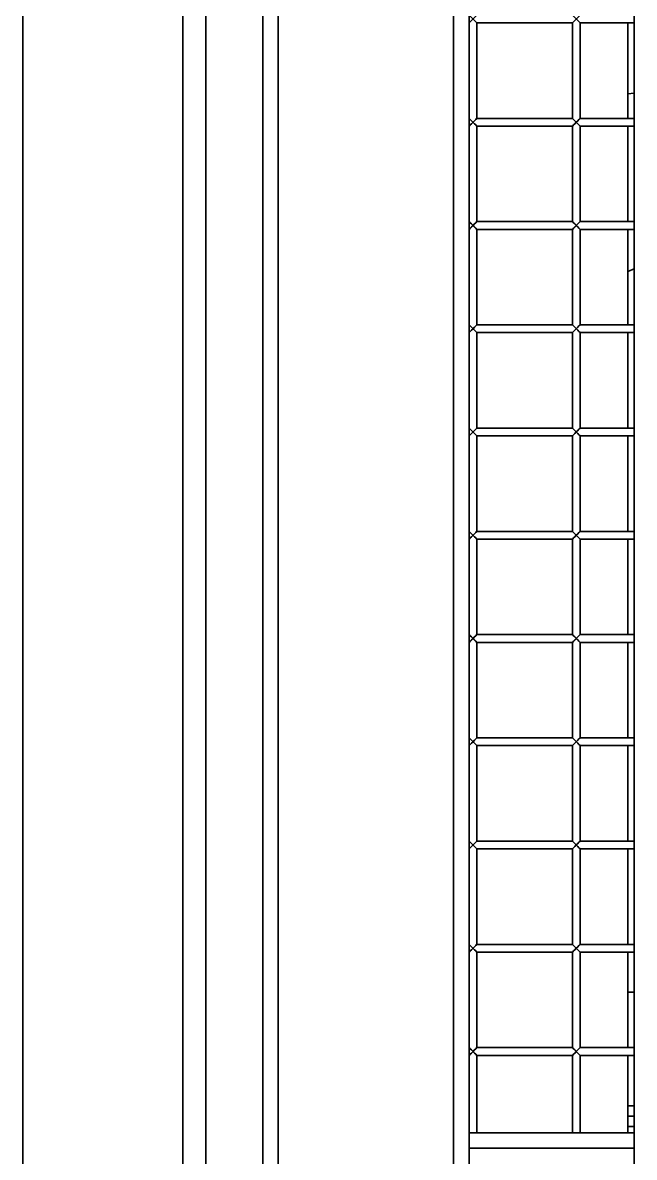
# Model space of a CAD drawing. Header units: millimetres. Extents: x 32496 to 166256, y 3504 to 23939.
# Drawn here: x 147398.7 to 147635.7, y 13585.3 to 14024.9 of the extents above; entities that cross this region are included whole.
import ezdxf

# ---------------------------------------------------------------- set-up
doc = ezdxf.new("R2010")
doc.units = ezdxf.units.MM
doc.layers.get('0').update_dxf_attribs({"lineweight": 35})

# ---------------------------------------------------------------- blocks, each defined once
blk = doc.blocks.new('8-1250')
at = {"linetype": 'Continuous'}
for p, q in [((-1197.63, -32152.29), (-1197.63, -34671.29)), ((-1135.63, -32152.29), (-1135.63, -34671.29)), ((-1126.63, -32232.29), (-1126.63, -34591.29)), ((-1104.63, -32251.79), (-1104.63, -34571.79)), ((-1098.63, -34571.79), (-1098.63, -32251.79)), ((-1030.63, -32251.79), (-1030.63, -34571.79)), ((-960.63, -32393.79), (-960.63, -33324.79)), ((-1024.63, -33311.79), (-1024.63, -32408.79)), ((-1024.63, -32881.79), (-1021.63, -32878.79)), ((-1024.63, -32878.79), (-1021.63, -32881.79)), ((-984.63, -32881.79), (-981.63, -32878.79)), ((-984.63, -32878.79), (-981.63, -32881.79)), ((-1021.63, -32881.79), (-1021.63, -32918.79)), ((-1021.63, -32881.79), (-984.63, -32881.79)), ((-984.63, -32881.79), (-984.63, -32918.79)), ((-981.63, -32881.79), (-981.63, -32918.79)), ((-981.63, -32881.79), (-960.63, -32881.79)), ((-963.13, -32918.79), (-963.13, -32881.79)), ((-960.63, -32909.05), (-963.13, -32909.34)), ((-1024.63, -32921.79), (-1021.63, -32918.79)), ((-1024.63, -32918.79), (-1021.63, -32921.79)), ((-1021.63, -32918.79), (-984.63, -32918.79)), ((-1021.63, -32921.79), (-1021.63, -32958.79)), ((-1021.63, -32921.79), (-984.63, -32921.79)), ((-984.63, -32921.79), (-981.63, -32918.79)), ((-984.63, -32918.79), (-981.63, -32921.79)), ((-984.63, -32921.79), (-984.63, -32958.79)), ((-981.63, -32918.79), (-960.63, -32918.79)), ((-981.63, -32921.79), (-981.63, -32958.79)), ((-981.63, -32921.79), (-960.63, -32921.79)), ((-963.13, -32958.79), (-963.13, -32921.79)), ((-1024.63, -32961.79), (-1021.63, -32958.79)), ((-1024.63, -32958.79), (-1021.63, -32961.79)), ((-1021.63, -32958.79), (-984.63, -32958.79)), ((-1021.63, -32961.79), (-984.63, -32961.79)), ((-1021.63, -32961.79), (-1021.63, -32998.79)), ((-984.63, -32961.79), (-981.63, -32958.79)), ((-984.63, -32958.79), (-981.63, -32961.79)), ((-984.63, -32961.79), (-984.63, -32998.79)), ((-981.63, -32958.79), (-960.63, -32958.79)), ((-981.63, -32961.79), (-960.63, -32961.79)), ((-981.63, -32961.79), (-981.63, -32998.79)), ((-963.13, -32998.79), (-963.13, -32961.79)), ((-960.63, -32977.08), (-963.13, -32978.11)), ((-1024.63, -33001.79), (-1021.63, -32998.79)), ((-1024.63, -32998.79), (-1021.63, -33001.79)), ((-1021.63, -32998.79), (-984.63, -32998.79)), ((-1021.63, -33001.79), (-984.63, -33001.79)), ((-1021.63, -33001.79), (-1021.63, -33038.79)), ((-984.63, -33001.79), (-981.63, -32998.79)), ((-984.63, -32998.79), (-981.63, -33001.79)), ((-984.63, -33001.79), (-984.63, -33038.79)), ((-981.63, -32998.79), (-960.63, -32998.79)), ((-981.63, -33001.79), (-960.63, -33001.79)), ((-981.63, -33001.79), (-981.63, -33038.79)), ((-963.13, -33038.79), (-963.13, -33001.79)), ((-1024.63, -33041.79), (-1021.63, -33038.79)), ((-1024.63, -33038.79), (-1021.63, -33041.79)), ((-1021.63, -33038.79), (-984.63, -33038.79)), ((-984.63, -33041.79), (-981.63, -33038.79)), ((-984.63, -33038.79), (-981.63, -33041.79)), ((-981.63, -33038.79), (-960.63, -33038.79)), ((-1021.63, -33041.79), (-984.63, -33041.79)), ((-1021.63, -33041.79), (-1021.63, -33078.79)), ((-984.63, -33041.79), (-984.63, -33078.79)), ((-981.63, -33041.79), (-960.63, -33041.79)), ((-981.63, -33041.79), (-981.63, -33078.79)), ((-963.13, -33078.79), (-963.13, -33041.79)), ((-1024.63, -33081.79), (-1021.63, -33078.79)), ((-1024.63, -33078.79), (-1021.63, -33081.79)), ((-1021.63, -33078.79), (-984.63, -33078.79)), ((-984.63, -33081.79), (-981.63, -33078.79)), ((-984.63, -33078.79), (-981.63, -33081.79)), ((-981.63, -33078.79), (-960.63, -33078.79)), ((-1021.63, -33081.79), (-984.63, -33081.79)), ((-1021.63, -33081.79), (-1021.63, -33118.79)), ((-984.63, -33081.79), (-984.63, -33118.79)), ((-981.63, -33081.79), (-960.63, -33081.79)), ((-981.63, -33081.79), (-981.63, -33118.79)), ((-963.13, -33118.79), (-963.13, -33081.79)), ((-1024.63, -33121.79), (-1021.63, -33118.79)), ((-1024.63, -33118.79), (-1021.63, -33121.79)), ((-1021.63, -33118.79), (-984.63, -33118.79)), ((-984.63, -33121.79), (-981.63, -33118.79)), ((-984.63, -33118.79), (-981.63, -33121.79)), ((-981.63, -33118.79), (-960.63, -33118.79)), ((-1021.63, -33121.79), (-984.63, -33121.79)), ((-1021.63, -33121.79), (-1021.63, -33158.79)), ((-984.63, -33121.79), (-984.63, -33158.79)), ((-981.63, -33121.79), (-960.63, -33121.79)), ((-981.63, -33121.79), (-981.63, -33158.79)), ((-963.13, -33158.79), (-963.13, -33121.79)), ((-1024.63, -33161.79), (-1021.63, -33158.79)), ((-1024.63, -33158.79), (-1021.63, -33161.79)), ((-1021.63, -33158.79), (-984.63, -33158.79)), ((-984.63, -33161.79), (-981.63, -33158.79)), ((-984.63, -33158.79), (-981.63, -33161.79)), ((-981.63, -33158.79), (-960.63, -33158.79)), ((-1021.63, -33161.79), (-984.63, -33161.79)), ((-1021.63, -33161.79), (-1021.63, -33198.79)), ((-984.63, -33161.79), (-984.63, -33198.79)), ((-981.63, -33161.79), (-960.63, -33161.79)), ((-981.63, -33161.79), (-981.63, -33198.79)), ((-963.13, -33198.79), (-963.13, -33161.79)), ((-1024.63, -33201.79), (-1021.63, -33198.79)), ((-1024.63, -33198.79), (-1021.63, -33201.79)), ((-1021.63, -33198.79), (-984.63, -33198.79)), ((-984.63, -33201.79), (-981.63, -33198.79)), ((-984.63, -33198.79), (-981.63, -33201.79)), ((-981.63, -33198.79), (-960.63, -33198.79)), ((-1021.63, -33201.79), (-984.63, -33201.79)), ((-1021.63, -33201.79), (-1021.63, -33238.79)), ((-984.63, -33201.79), (-984.63, -33238.79)), ((-981.63, -33201.79), (-960.63, -33201.79)), ((-981.63, -33201.79), (-981.63, -33238.79)), ((-963.13, -33238.79), (-963.13, -33201.79)), ((-1024.63, -33241.79), (-1021.63, -33238.79)), ((-1024.63, -33238.79), (-1021.63, -33241.79)), ((-1021.63, -33238.79), (-984.63, -33238.79)), ((-984.63, -33241.79), (-981.63, -33238.79)), ((-984.63, -33238.79), (-981.63, -33241.79)), ((-981.63, -33238.79), (-960.63, -33238.79)), ((-1021.63, -33241.79), (-984.63, -33241.79)), ((-1021.63, -33241.79), (-1021.63, -33278.79)), ((-984.63, -33241.79), (-984.63, -33278.79)), ((-981.63, -33241.79), (-960.63, -33241.79)), ((-981.63, -33241.79), (-981.63, -33278.79)), ((-963.13, -33278.79), (-963.13, -33241.79)), ((-963.13, -33257.29), (-960.63, -33257.29)), ((-1024.63, -33281.79), (-1021.63, -33278.79)), ((-1024.63, -33278.79), (-1021.63, -33281.79)), ((-1021.63, -33278.79), (-984.63, -33278.79)), ((-984.63, -33281.79), (-981.63, -33278.79)), ((-984.63, -33278.79), (-981.63, -33281.79)), ((-981.63, -33278.79), (-960.63, -33278.79)), ((-1021.63, -33281.79), (-984.63, -33281.79)), ((-1021.63, -33281.79), (-1021.63, -33311.79)), ((-984.63, -33281.79), (-984.63, -33311.79)), ((-981.63, -33281.79), (-960.63, -33281.79)), ((-981.63, -33281.79), (-981.63, -33311.79)), ((-963.13, -33311.79), (-963.13, -33281.79)), ((-960.63, -33301.29), (-963.13, -33301.29)), ((-963.13, -33305.29), (-960.63, -33305.29)), ((-960.63, -33309.29), (-963.13, -33309.29)), ((-960.63, -33311.79), (-1024.63, -33311.79)), ((-1024.63, -33511.79), (-1024.63, -33311.79)), ((-1024.63, -33317.79), (-960.63, -33317.79))]:
    blk.add_line(p, q, dxfattribs=at)
for points in [[(-1024.63, -32918.79), (-1024.2, -32919.22), (-1023.71, -32919.71), (-1022.54, -32920.88)], [(-1023.13, -32920.29), (-1023.72, -32920.88), (-1024.19, -32921.35), (-1024.51, -32921.67)], [(-1023.13, -32920.29), (-1022.54, -32919.7), (-1022.07, -32919.23), (-1021.74, -32918.9)], [(-1021.74, -32921.67), (-1022.07, -32921.35), (-1022.54, -32920.88)], [(-984.63, -32918.79), (-984.2, -32919.22), (-983.71, -32919.71), (-982.54, -32920.88)], [(-983.13, -32920.29), (-983.72, -32920.88), (-984.19, -32921.35), (-984.51, -32921.67)], [(-983.13, -32920.29), (-982.54, -32919.7), (-982.07, -32919.23), (-981.74, -32918.9)], [(-981.74, -32921.67), (-982.07, -32921.35), (-982.54, -32920.88)], [(-1024.63, -32958.79), (-1024.2, -32959.22), (-1023.71, -32959.71), (-1022.54, -32960.88)], [(-1023.13, -32960.29), (-1023.72, -32960.88), (-1024.19, -32961.35), (-1024.51, -32961.67)], [(-1023.13, -32960.29), (-1022.54, -32959.7), (-1022.07, -32959.23), (-1021.74, -32958.9)], [(-1021.74, -32961.67), (-1022.07, -32961.35), (-1022.54, -32960.88)], [(-984.63, -32958.79), (-984.2, -32959.22), (-983.71, -32959.71), (-982.54, -32960.88)], [(-983.13, -32960.29), (-983.72, -32960.88), (-984.19, -32961.35), (-984.51, -32961.67)], [(-983.13, -32960.29), (-982.54, -32959.7), (-982.07, -32959.23), (-981.74, -32958.9)], [(-981.74, -32961.67), (-982.07, -32961.35), (-982.54, -32960.88)], [(-1024.63, -32998.79), (-1024.2, -32999.22), (-1023.71, -32999.71), (-1022.54, -33000.88)], [(-1023.13, -33000.29), (-1023.72, -33000.88), (-1024.19, -33001.35), (-1024.51, -33001.67)], [(-1023.13, -33000.29), (-1022.54, -32999.7), (-1022.07, -32999.23), (-1021.74, -32998.9)], [(-1021.74, -33001.67), (-1022.07, -33001.35), (-1022.54, -33000.88)], [(-984.63, -32998.79), (-984.2, -32999.22), (-983.71, -32999.71), (-982.54, -33000.88)], [(-983.13, -33000.29), (-983.72, -33000.88), (-984.19, -33001.35), (-984.51, -33001.67)], [(-983.13, -33000.29), (-982.54, -32999.7), (-982.07, -32999.23), (-981.74, -32998.9)], [(-981.74, -33001.67), (-982.07, -33001.35), (-982.54, -33000.88)], [(-1024.63, -33038.79), (-1024.2, -33039.22), (-1023.71, -33039.71), (-1022.54, -33040.88)], [(-1023.13, -33040.29), (-1023.72, -33040.88), (-1024.19, -33041.35), (-1024.51, -33041.67)], [(-1023.13, -33040.29), (-1022.54, -33039.7), (-1022.07, -33039.23), (-1021.74, -33038.9)], [(-1021.74, -33041.67), (-1022.07, -33041.35), (-1022.54, -33040.88)], [(-984.63, -33038.79), (-984.2, -33039.22), (-983.71, -33039.71), (-982.54, -33040.88)], [(-983.13, -33040.29), (-983.72, -33040.88), (-984.19, -33041.35), (-984.51, -33041.67)], [(-983.13, -33040.29), (-982.54, -33039.7), (-982.07, -33039.23), (-981.74, -33038.9)], [(-981.74, -33041.67), (-982.07, -33041.35), (-982.54, -33040.88)], [(-1024.63, -33078.79), (-1024.2, -33079.22), (-1023.71, -33079.71), (-1022.54, -33080.88)], [(-1023.13, -33080.29), (-1023.72, -33080.88), (-1024.19, -33081.35), (-1024.51, -33081.67)], [(-1023.13, -33080.29), (-1022.54, -33079.7), (-1022.07, -33079.23), (-1021.74, -33078.9)], [(-1021.74, -33081.67), (-1022.07, -33081.35), (-1022.54, -33080.88)], [(-984.63, -33078.79), (-984.2, -33079.22), (-983.71, -33079.71), (-982.54, -33080.88)], [(-983.13, -33080.29), (-983.72, -33080.88), (-984.19, -33081.35), (-984.51, -33081.67)], [(-983.13, -33080.29), (-982.54, -33079.7), (-982.07, -33079.23), (-981.74, -33078.9)], [(-981.74, -33081.67), (-982.07, -33081.35), (-982.54, -33080.88)], [(-1024.63, -33118.79), (-1024.2, -33119.22), (-1023.71, -33119.71), (-1022.54, -33120.88)], [(-1023.13, -33120.29), (-1023.72, -33120.88), (-1024.19, -33121.35), (-1024.51, -33121.67)], [(-1023.13, -33120.29), (-1022.54, -33119.7), (-1022.07, -33119.23), (-1021.74, -33118.9)], [(-984.63, -33118.79), (-984.2, -33119.22), (-983.71, -33119.71), (-982.54, -33120.88)], [(-983.13, -33120.29), (-983.72, -33120.88), (-984.19, -33121.35), (-984.51, -33121.67)], [(-983.13, -33120.29), (-982.54, -33119.7), (-982.07, -33119.23), (-981.74, -33118.9)], [(-1021.74, -33121.67), (-1022.07, -33121.35), (-1022.54, -33120.88)], [(-981.74, -33121.67), (-982.07, -33121.35), (-982.54, -33120.88)], [(-1024.63, -33158.79), (-1024.2, -33159.22), (-1023.71, -33159.71), (-1022.54, -33160.88)], [(-1023.13, -33160.29), (-1022.54, -33159.7), (-1022.07, -33159.23), (-1021.74, -33158.9)], [(-984.63, -33158.79), (-984.2, -33159.22), (-983.71, -33159.71), (-982.54, -33160.88)], [(-983.13, -33160.29), (-982.54, -33159.7), (-982.07, -33159.23), (-981.74, -33158.9)], [(-1023.13, -33160.29), (-1023.72, -33160.88), (-1024.19, -33161.35), (-1024.51, -33161.67)], [(-1021.74, -33161.67), (-1022.07, -33161.35), (-1022.54, -33160.88)], [(-983.13, -33160.29), (-983.72, -33160.88), (-984.19, -33161.35), (-984.51, -33161.67)], [(-981.74, -33161.67), (-982.07, -33161.35), (-982.54, -33160.88)], [(-1024.63, -33198.79), (-1024.2, -33199.22), (-1023.71, -33199.71), (-1022.54, -33200.88)], [(-1023.13, -33200.29), (-1022.54, -33199.7), (-1022.07, -33199.23), (-1021.74, -33198.9)], [(-984.63, -33198.79), (-984.2, -33199.22), (-983.71, -33199.71), (-982.54, -33200.88)], [(-983.13, -33200.29), (-982.54, -33199.7), (-982.07, -33199.23), (-981.74, -33198.9)], [(-1023.13, -33200.29), (-1023.72, -33200.88), (-1024.19, -33201.35), (-1024.51, -33201.67)], [(-1021.74, -33201.67), (-1022.07, -33201.35), (-1022.54, -33200.88)], [(-983.13, -33200.29), (-983.72, -33200.88), (-984.19, -33201.35), (-984.51, -33201.67)], [(-981.74, -33201.67), (-982.07, -33201.35), (-982.54, -33200.88)], [(-1024.63, -33238.79), (-1024.2, -33239.22), (-1023.71, -33239.71), (-1022.54, -33240.88)], [(-1023.13, -33240.29), (-1022.54, -33239.7), (-1022.07, -33239.23), (-1021.74, -33238.9)], [(-984.63, -33238.79), (-984.2, -33239.22), (-983.71, -33239.71), (-982.54, -33240.88)], [(-983.13, -33240.29), (-982.54, -33239.7), (-982.07, -33239.23), (-981.74, -33238.9)], [(-1023.13, -33240.29), (-1023.72, -33240.88), (-1024.19, -33241.35), (-1024.51, -33241.67)], [(-1021.74, -33241.67), (-1022.07, -33241.35), (-1022.54, -33240.88)], [(-983.13, -33240.29), (-983.72, -33240.88), (-984.19, -33241.35), (-984.51, -33241.67)], [(-981.74, -33241.67), (-982.07, -33241.35), (-982.54, -33240.88)], [(-1024.63, -33278.79), (-1024.2, -33279.22), (-1023.71, -33279.71), (-1022.54, -33280.88)], [(-984.63, -33278.79), (-984.2, -33279.22), (-983.71, -33279.71), (-982.54, -33280.88)], [(-1023.13, -33280.29), (-1023.72, -33280.88), (-1024.19, -33281.35), (-1024.51, -33281.67)], [(-1023.13, -33280.29), (-1022.54, -33279.7), (-1022.07, -33279.23), (-1021.74, -33278.9)], [(-1021.74, -33281.67), (-1022.07, -33281.35), (-1022.54, -33280.88)], [(-983.13, -33280.29), (-983.72, -33280.88), (-984.19, -33281.35), (-984.51, -33281.67)], [(-983.13, -33280.29), (-982.54, -33279.7), (-982.07, -33279.23), (-981.74, -33278.9)], [(-981.74, -33281.67), (-982.07, -33281.35), (-982.54, -33280.88)]]:
    blk.add_lwpolyline(points, dxfattribs=at)

msp = doc.modelspace()

# ---------------------------------------------------------------- block references
at = {"color": 6}
msp.add_blockref('8-1250', (148596.331, 46906.597), dxfattribs=at)

doc.saveas('drawing.dxf')
